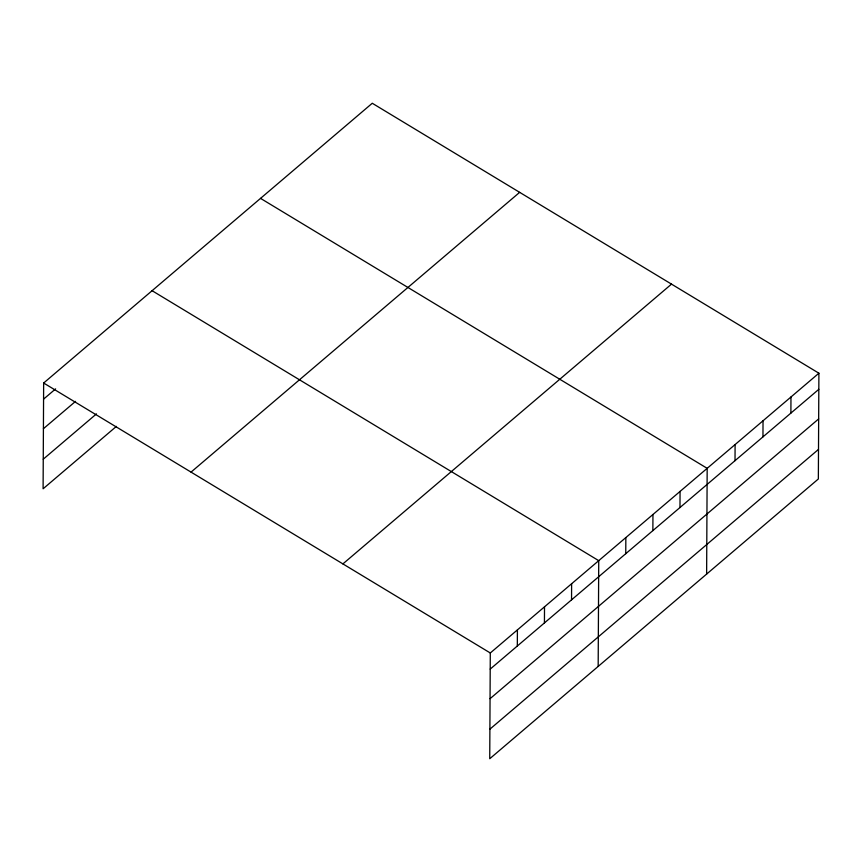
<?xml version="1.0" encoding="UTF-8"?>
<svg xmlns="http://www.w3.org/2000/svg" width="862" height="862" viewBox="0 0 862 862"><rect width="100%" height="100%" fill="white"/><g stroke="black" fill="none" stroke-linecap="round" stroke-linejoin="round"><path stroke-width="1.29" d="M818.9 373.214L490.295 652.987L489.735 758.743L818.35 478.97L818.9 373.214L372.265 103.257L43.65 383.03L43.1 488.786L116.402 426.378M517.319 646.015L517.405 629.906M544.428 622.935L544.515 606.826M571.538 599.855L571.625 583.746M598.174 666.423L598.734 560.666L152.089 290.699M625.758 553.695L625.844 537.586M652.868 530.615L652.954 514.506M679.978 507.535L680.064 491.415M706.624 574.103L707.174 468.335L260.539 198.379M735.017 460.664L735.103 444.555M762.956 436.883L763.032 420.775M790.885 413.103L790.971 396.994M43.574 399.138L55.621 388.881M43.412 428.716L75.544 401.369M43.251 459.198L96.469 413.889M191.041 472.117L519.657 192.345M342.904 563.899L671.509 284.126M490.209 669.095L818.814 389.322M490.058 698.683L818.663 418.91M489.896 729.166L818.501 449.393M43.65 383.03L490.295 652.987"/></g></svg>
